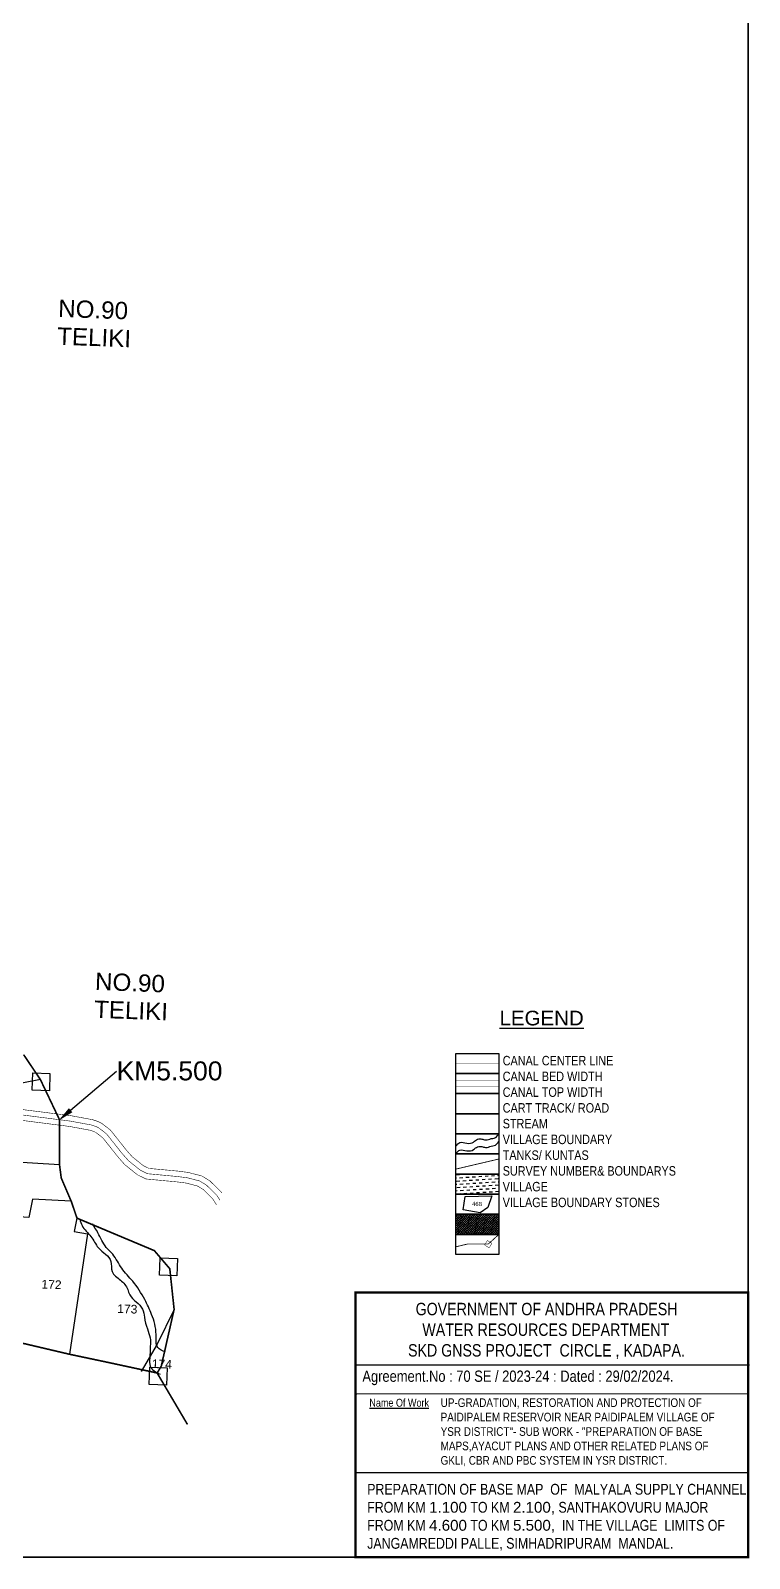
# Model space of a CAD drawing. Header units: inches. Extents: x 196880 to 226605, y 1622323 to 1627822.
# Drawn here: x 199231 to 200560, y 1622323 to 1625147 of the extents above; entities that cross this region are included whole.
import ezdxf
from ezdxf import colors
from ezdxf.entities.mleader import LeaderData, LeaderLine
from ezdxf.enums import TextEntityAlignment as Align
from ezdxf.math import Vec2, Vec3

# ---------------------------------------------------------------- set-up
doc = ezdxf.new("R2010")
doc.units = ezdxf.units.IN
doc.header["$LTSCALE"] = 15
doc.header["$MEASUREMENT"] = 0
doc.linetypes.add('ACAD_ISO02W100', pattern=[15, 12, -3])
doc.linetypes.add('HIDDEN2', pattern=[0.1875, 0.125, -0.0625])
for name, color, linetype in [('BOUNDRY STONES', 240, 'Continuous'), ('CANAL1', 7, 'Continuous'), ('FRAME 025', 7, 'Continuous'), ('PAPER SIZE', 5, 'Continuous'), ('PLOT', 7, 'Continuous'), ('PLOT NO', 7, 'Continuous'), ('PLOTS NO', 7, 'Continuous'), ('STREAM', 4, 'Continuous'), ('TABLE', 7, 'Continuous'), ('tank', 4, 'Continuous'), ('TEXT', 1, 'Continuous'), ('TITLEBLOCK', 7, 'Continuous'), ('VILLAGE', 7, 'Continuous'), ('VILLAGE BOUNDRY', 5, 'Continuous'), ('VILLAGE STONES', 240, 'Continuous')]:
    doc.layers.add(name, color=color, linetype=linetype)
doc.styles.add('A', font='arial.ttf')
doc.styles.add('ARIALN', font='ARIALN.TTF')
doc.styles.get("Standard").update_dxf_attribs({"font": 'arial.ttf'})

msp = doc.modelspace()

# ---------------------------------------------------------------- hatches: boundary and pattern name
at = {"layer": 'tank'}
h = msp.add_hatch(dxfattribs=at)
h.set_pattern_fill('DASH', color=256, scale=47.230291, angle=3.5405, style=0)
h.set_pattern_definition([(3.5405362, (-100565.814, 963340.1573), (5.527931606, 6.257104654), [5.90378635, -5.90378635])])
h.paths.add_polyline_path([(200017.3, 1623032.9), (200096.6, 1623032.9), (200096.6, 1622995.8), (200017.3, 1622995.8)])
at = {"layer": 'VILLAGE', "linetype": 'Continuous'}
h = msp.add_hatch(dxfattribs=at)
h.set_pattern_fill('SACNCR', color=256, scale=31.723004, angle=1.5303, style=0)
h.set_pattern_definition([(46.53031993, (-100565.8142, 963340.1573), (-2.158369349, 2.046046388), []), (46.53031993, (-100563.712, 963340.2135), (-2.158369349, 2.046046388), [0, -2.974031618])])
h.paths.add_polyline_path([(200017.3, 1622958.6), (200096.6, 1622958.6), (200096.6, 1622921.4), (200017.3, 1622921.4)])

# ---------------------------------------------------------------- linework, layer by layer
at = {"layer": 'BOUNDRY STONES'}
for points in [[(199235.4, 1623219.9), (199267.1, 1623218.8), (199266, 1623187), (199234.2, 1623188.2)], [(199470.9, 1622878.1), (199502.7, 1622876.9), (199501.5, 1622845.2), (199469.7, 1622846.3)], [(199451.7, 1622675.9), (199483.4, 1622674.8), (199482.3, 1622643), (199450.5, 1622644.2)]]:
    msp.add_lwpolyline(points, close=True, dxfattribs=at)
at = {"layer": 'CANAL1', "color": 1, "linetype": 'HIDDEN2', "ltscale": 100, "const_width": 0.389}
msp.add_lwpolyline([(200017.3, 1623237.5), (200096.6, 1623237.5)], dxfattribs=at)
at = {"layer": 'CANAL1', "color": 5, "ltscale": 100, "const_width": 0.389}
for points in [[(200096.6, 1623206.1), (200017.3, 1623206.1)], [(200096.6, 1623194.4), (200017.3, 1623194.4)]]:
    msp.add_lwpolyline(points, dxfattribs=at)
at = {"layer": 'CANAL1', "color": 1, "ltscale": 100, "const_width": 0.389}
for points in [[(200096.6, 1623176.7), (200017.3, 1623176.7)], [(200096.6, 1623149.5), (200017.3, 1623149.5)]]:
    msp.add_lwpolyline(points, dxfattribs=at)
at = {"layer": 'CANAL1', "color": 200, "const_width": 1}
for points in [[(199205.1, 1623133.5), (199303.2, 1623121), (199341.1, 1623114), (199348.2, 1623111.6), (199352.6, 1623109.4), (199364.8, 1623099.8), (199393.4, 1623063.9), (199405.6, 1623050.1), (199413.8, 1623043.6), (199428.7, 1623031.6), (199444.6, 1623023.9), (199501.2, 1623018.6), (199518.7, 1623016.4), (199539.8, 1623010.9), (199550.1, 1623004.6), (199567.4, 1622987.7), (199574.9, 1622976.1)], [(199207, 1623153.4), (199306.3, 1623140.8), (199346.1, 1623133.4), (199356, 1623130.1), (199363.5, 1623126.2), (199379, 1623114.1), (199408.7, 1623076.7), (199419.4, 1623064.7), (199426.3, 1623059.2), (199439.5, 1623048.6), (199450.1, 1623043.4), (199503.4, 1623038.5), (199522.5, 1623036), (199547.7, 1623029.5), (199562.4, 1623020.5), (199583, 1623000.5), (199584.6, 1622998)]]:
    msp.add_lwpolyline(points, dxfattribs=at)
at = {"layer": 'CANAL1', "color": 1, "linetype": 'HIDDEN2', "ltscale": 4, "const_width": 1}
msp.add_lwpolyline([(199206, 1623143.5), (199304.7, 1623130.9), (199343.6, 1623123.7), (199352.1, 1623120.9), (199358.1, 1623117.8), (199371.9, 1623106.9), (199401, 1623070.3), (199412.5, 1623057.4), (199420, 1623051.4), (199434.1, 1623040.1), (199447.4, 1623033.6), (199502.3, 1623028.5), (199520.6, 1623026.2), (199543.7, 1623020.2), (199556.3, 1623012.5), (199575.2, 1622994.1), (199581.2, 1622984.7)], dxfattribs=at)
at = {"layer": 'FRAME 025', "lineweight": -3}
for points, elevation in [([(199834.1, 1622680.2), (200559.6, 1622680.2)], 0.2), ([(199834.1, 1622626.9), (200558.6, 1622627.4)], 2.9), ([(199834, 1622481.6), (200559.4, 1622481.2)], 3.5)]:
    msp.add_lwpolyline(points, dxfattribs=dict(at, elevation=elevation))
at = {"layer": 'PAPER SIZE', "color": 5, "const_width": 4.32}
msp.add_lwpolyline([(200557.2, 1622324.7), (199831.8, 1622324.7), (199831.8, 1622813.8), (200557.2, 1622813.8)], close=True, dxfattribs=at)
at = {"layer": 'PLOT'}
for points in [[(199249.4, 1623207.6), (199065.7, 1623171.8), (198838.1, 1623186.1)], [(198885.5, 1623075.2), (199284.7, 1623050.4)], [(199306.4, 1622982.6), (199234.9, 1622986.6), (199228.2, 1622952.5), (198927.3, 1622972.8)], [(199317, 1622951.5), (199311.5, 1622927), (199336.3, 1622922.5), (199302.9, 1622700)], [(199496.5, 1622782.9), (199465, 1622718.7), (199435.5, 1622668.1)]]:
    msp.add_lwpolyline(points, dxfattribs=at)
at = {"layer": 'PLOT NO'}
for points in [[(200017.3, 1623256.1), (200096.6, 1623256.1), (200096.6, 1623218.9), (200017.3, 1623218.9)], [(200017.3, 1623218.9), (200096.6, 1623218.9), (200096.6, 1623181.7), (200017.3, 1623181.7)], [(200017.3, 1623181.7), (200096.6, 1623181.7), (200096.6, 1623144.5), (200017.3, 1623144.5)], [(200017.3, 1623144.5), (200096.6, 1623144.5), (200096.6, 1623107.3), (200017.3, 1623107.3)], [(200017.3, 1623107.3), (200096.6, 1623107.3), (200096.6, 1623070.1), (200017.3, 1623070.1)], [(200017.3, 1623070.1), (200096.6, 1623070.1), (200096.6, 1623032.9), (200017.3, 1623032.9)], [(200017.3, 1623032.9), (200096.6, 1623032.9), (200096.6, 1622995.8), (200017.3, 1622995.8)], [(200017.3, 1622995.8), (200096.6, 1622995.8), (200096.6, 1622958.6), (200017.3, 1622958.6)], [(200017.3, 1622958.6), (200096.6, 1622958.6), (200096.6, 1622921.4), (200017.3, 1622921.4)], [(200017.3, 1622921.4), (200096.6, 1622921.4), (200096.6, 1622884.2), (200017.3, 1622884.2)]]:
    msp.add_lwpolyline(points, close=True, dxfattribs=at)
msp.add_lwpolyline([(200030.6, 1622966.9), (200034.6, 1622991.4), (200083.6, 1622992.5), (200076.5, 1622971), (200061.8, 1622961.1), (200030.6, 1622966.9)], dxfattribs=at)
at = {"layer": 'PLOT NO', "color": 4}
for points in [[(200017.3, 1623084.3), (200024.6, 1623091.3), (200037.3, 1623089.8), (200049.8, 1623092.2), (200053.4, 1623095.2), (200061.8, 1623098), (200068.4, 1623096.9), (200075, 1623096.2), (200079.9, 1623097.8), (200090.2, 1623100.6), (200096.6, 1623107.3)], [(200017.3, 1623070.4), (200024.6, 1623077.4), (200037.3, 1623075.9), (200049.8, 1623078.3), (200053.4, 1623081.2), (200061.8, 1623084.1), (200068.4, 1623083), (200075, 1623082.3), (200079.9, 1623083.9), (200090.2, 1623086.7), (200096.6, 1623093.4)]]:
    msp.add_spline(points, degree=3, dxfattribs=at)
at = {"layer": 'STREAM'}
for points in [[(199322.3, 1622949.4), (199326.3, 1622937.9), (199342.8, 1622917.8), (199356.6, 1622896.6), (199379.6, 1622871.4), (199381.9, 1622852.7), (199397.4, 1622837), (199410.7, 1622819.6), (199414.5, 1622809.7), (199438.1, 1622783.5), (199441.6, 1622768.2), (199447, 1622746.7), (199452.2, 1622730.2), (199452.5, 1622714.7), (199451.5, 1622693), (199452.4, 1622677.8), (199470.8, 1622662.9)], [(199480.4, 1622704.4), (199466.4, 1622712.2), (199463.2, 1622736.5), (199454.9, 1622773.6), (199442.2, 1622800.9), (199420, 1622834.8), (199399.6, 1622858.9), (199383, 1622884.8), (199371.2, 1622897.5), (199355.8, 1622924.3), (199345.6, 1622940.7)]]:
    msp.add_spline(points, degree=3, dxfattribs=at)
at = {"layer": 'VILLAGE BOUNDRY', "const_width": 3}
msp.add_lwpolyline([(196881.8, 1627164.2), (200557.2, 1627164.2), (200557.2, 1622324.7), (196881.8, 1622324.7)], close=True, dxfattribs=at)
msp.add_lwpolyline([(199218.3, 1623253.8), (199249.4, 1623207.6), (199284.6, 1623133.6), (199284.7, 1623050.4), (199287.9, 1623025.7), (199306.4, 1622982.6), (199317, 1622951.5), (199459.9, 1622891.5), (199488.5, 1622858), (199496.5, 1622782.9), (199472.7, 1622677.8), (199465.1, 1622665.3), (199521.1, 1622570.3), (199465.1, 1622665.3), (199370.1, 1622685.8), (199302.9, 1622700), (199192, 1622726.1)], dxfattribs=at)
at = {"layer": 'VILLAGE BOUNDRY', "linetype": 'ACAD_ISO02W100', "ltscale": 2, "const_width": 1.55}
for points in [[(200017.3, 1623042.2), (200096.6, 1623060.8)], [(200017.3, 1622898.6), (200039.2, 1622903.8), (200077.2, 1622903.8), (200096.6, 1622921.4)]]:
    msp.add_lwpolyline(points, dxfattribs=at)
at = {"layer": 'VILLAGE STONES', "const_width": 0.79}
msp.add_lwpolyline([(200070.3, 1622901.9), (200075.6, 1622910.2), (200083.9, 1622904.9), (200078.6, 1622896.6)], close=True, dxfattribs=at)

# ---------------------------------------------------------------- texts
at = {"layer": 'PLOT NO'}
msp.add_text('468', height=7.77, rotation=358.6877, dxfattribs=at).set_placement((200056.2, 1622977.8), align=Align.MIDDLE_CENTER)
at = {"layer": 'PLOTS NO'}
for s, p in [('172', (199269.9, 1622828.9)), ('173', (199410, 1622783.7)), ('174', (199473.9, 1622681.9))]:
    msp.add_text(s, height=15.99, rotation=357.9324, dxfattribs=at).set_placement(p, align=Align.MIDDLE_CENTER)
at = {"layer": 'TABLE', "extrusion": (0.000201441, 0.004807, 0.999988), "style": 'A'}
msp.add_text('%%ULEGEND', height=27.1, rotation=359.9999, dxfattribs=at).set_placement((200175.6, 1623302.4, 7843.3), align=Align.MIDDLE)
at = {"layer": 'TEXT'}
for s, p in [('NO.90', (199281.8, 1624617.3)), ('TELIKI', (199279.9, 1624566)), ('NO.90', (199349.9, 1623373.3)), ('TELIKI', (199348.1, 1623321.9))]:
    msp.add_text(s, height=31.98, rotation=357.9324, dxfattribs=at).set_placement(p)
at = {"layer": 'TITLEBLOCK', "extrusion": (0.000201441, 0.004807, 0.999988), "style": 'ARIALN'}
msp.add_text('%%UName Of Work', height=14.548, rotation=359.9999, dxfattribs=at).set_placement((199857.3, 1622584.1, 7840.8))
at = {"layer": 'TITLEBLOCK', "extrusion": (0.000201441, 0.004807, 0.999988), "attachment_point": 1, "text_direction": (1, -1e-06, -0.000201), "style": 'ARIALN'}
for s, insert, char_height, width in [('CANAL CENTER LINE \\PCANAL BED WIDTH {\\H1.52882x; }\\PCANAL TOP WIDTH {\\H1.35255x; }\\PCART TRACK/ ROAD{\\H1.4113x; }\\PSTREAM {\\H1.39172x; }\\PVILLAGE BOUNDARY{\\H1.39825x; }\\PTANKS/ KUNTAS{\\H1.39607x; }\\PSURVEY NUMBER& BOUNDARYS{\\H1.3968x; }\\PVILLAGE{\\H1.39655x; }\\PVILLAGE BOUNDARY STONES{\\H1.39664x; }', (200103.7, 1623251.4), 17.466, 366.197), ('\\pi26.29246;GOVERNMENT OF ANDHRA PRADESH  \\P\\pi38.75216;WATER RESOURCES DEPARTMENT      \\P\\pi12.28603;SKD GNSS PROJECT  CIRCLE , KADAPA.', (199916.5, 1622795, -3.3), 22.904, 532.85), ('Agreement.No : 70 SE / 2023-24 : Dated : 29/02/2024.', (199844.4, 1622669.8, -0.9), 20.804, 671.528), ('UP-GRADATION, RESTORATION AND PROTECTION OF PAIDIPALEM RESERVOIR NEAR PAIDIPALEM VILLAGE OF YSR DISTRICT"- SUB WORK - "PREPARATION OF BASE MAPS,AYACUT PLANS AND OTHER RELATED PLANS OF GKLI, CBR AND PBC SYSTEM IN YSR DISTRICT.', (199989, 1622618.5, -0.5), 16.0031, 516.56), ('PREPARATION OF BASE MAP  OF  {\\C1;MALYALA SUPPLY CHANNEL \\C0;FROM\\C1; \\C0;KM \\fArial|b0|i0|c0|p34;1.100\\fArial Narrow|b0|i0|c0|p34; TO KM \\fArial|b0|i0|c0|p34;2.100,\\fArial Narrow|b0|i0|c0|p34;\\C1; SANTHAKOVURU MAJOR  \\C0;FROM\\C1; \\C0;KM \\fArial|b0|i0|c0|p34;4.600\\fArial Narrow|b0|i0|c0|p34; TO KM \\fArial|b0|i0|c0|p34;5.500,}  IN THE VILLAGE  LIMITS OF {\\C1;JANGAMREDDI PALLE, SIMHADRIPURAM } MANDAL.', (199853.3, 1622460.4, -2.6), 19.9781, 705.634)]:
    msp.add_mtext(s, dxfattribs=dict(at, insert=insert, char_height=char_height, width=width))

# ---------------------------------------------------------------- leaders
at = {"layer": 'VILLAGE STONES', "color": 1}
ml = msp.add_multileader_mtext('Standard', dxfattribs=at)
ml.set_content('KM5.500', color=1)
ml.set_leader_properties()
ml.build(insert=Vec2(0, 0))
ml.multileader.update_dxf_attribs({"dogleg_length": 0.36, "arrow_head_size": 30})
ctx = ml.context
ctx.base_point, ctx.char_height, ctx.arrow_head_size, ctx.landing_gap_size, ctx.plane_origin = Vec3(199390.1, 1623223.4), 35, 30, 0.09, Vec3(200170.6, 1623175.4)
notes = []
notes.append((ctx, [(0, (1, 1, 0), (199390.1, 1623223.4), (1, 0), 1.396927018504357e-11, [(0, [(199282.5, 1623131.5)], 0, [])])]))
ctx.mtext.insert, ctx.mtext.flow_direction = Vec3(199390.2, 1623241.2), 5
for ctx, leaders in notes:
    for number, flags, end, landing, length, lines in leaders:
        leader = LeaderData()
        leader.index, (leader.has_last_leader_line, leader.has_dogleg_vector, leader.attachment_direction) = number, flags
        leader.last_leader_point, leader.dogleg_vector, leader.dogleg_length = Vec3(end), Vec3(landing), length
        for number, points, colour, breaks in lines:
            line = LeaderLine()
            line.index, line.vertices, line.color, line.breaks = number, Vec3.list(points), colors.encode_raw_color(colour), breaks
            leader.lines.append(line)
        ctx.leaders.append(leader)

doc.saveas('drawing.dxf')
